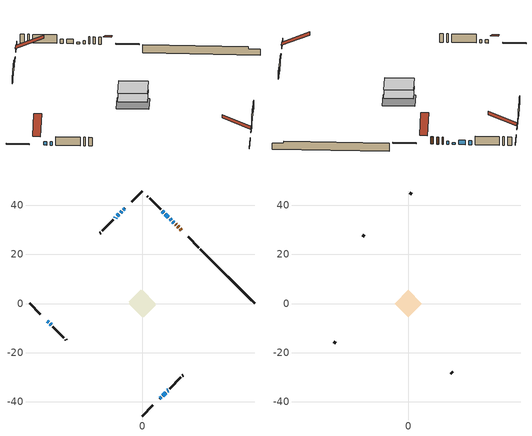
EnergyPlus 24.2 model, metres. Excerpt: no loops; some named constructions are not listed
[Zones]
conditioned space
 floor adiabatic (AdiabaticFloorConstruction): -5.58,0 0,5.58 5.58,0 0,-5.58 z0.84
 floor foundation (Slab1 construction): -5.53,0.65 -0.65,5.53 5.53,-0.65 0.65,-5.53 z-1.52
 wall outside (RimJoist1 construction): 0,-45.88 4.37,-41.51 / -45.88,0 -41.51,-4.37 / 0,45.88 -4.37,41.51 / 23.09,22.79 18.71,27.16 z0.84:1.14
 wall outside (AdiabaticWallConstruction 1): 15.95,29.93 15.49,30.39 / 14.83,31.04 14.45,31.43 / 13.79,32.09 13.6,32.28 z0.84:2.87
 wall outside (AdiabaticWallConstruction): 12.94,32.94 12.53,33.35 / -37.53,-8.35 -37.11,-8.77 z0.84:1.76; 11.87,34.01 11.36,34.52 / -7.14,38.74 -7.65,38.23 / 7.14,-38.74 7.65,-38.23 z0.84:1.27; -8.31,37.57 -8.86,37.01 z0.84:1.58; 10.7,35.18 9.46,36.42 / 8.31,-37.57 9.55,-36.33 z0.84:2.04; 8.8,37.07 8.19,37.69 / -9.52,36.36 -10.13,35.75 z0.84:1.98; -10.79,35.09 -11.11,34.77 / 10.2,-35.68 10.53,-35.35 z0.84:1.66; -38.74,-7.14 -38.18,-7.69 z0.84:1.73
 wall outside (Wall1 construction): 11.18,-34.69 15.73,-30.15 / -36.46,-9.42 -31.91,-13.96 / -11.77,34.11 -16.31,29.57 / 7.54,38.34 2.99,42.88 z0.84:3.28
 wall outside (Wall2 construction): 16.38,-29.49 16.66,-29.21 / -31.26,-14.62 -30.98,-14.9 / -16.97,28.91 -17.25,28.63 / 2.34,43.54 2.06,43.82 z0.84:3.28
 wall foundation (FoundationWall1 construction): 23.74,22.14,-1.52 23.74,22.14,0.84 43.66,2.21,0.84 43.66,2.21,0.18 45.88,0,0.18 45.88,0,-1.52
 window (WindowConstruction 7): 12.94,32.94 12.53,33.35 z0.84:1.75
 window (WindowConstruction 9): 11.87,34.01 11.36,34.52 z0.84:1.27
 window (WindowConstruction 10): -7.14,38.74 -7.65,38.23 z0.84:1.27
 window (WindowConstruction 11): -8.31,37.57 -8.86,37.01 z0.84:1.58
 window (WindowConstruction 12): 7.14,-38.74 7.65,-38.23 z0.84:1.27
 window (WindowConstruction): 10.7,35.18 9.46,36.42 z0.84:2.03
 window (WindowConstruction 1): 8.8,37.07 8.19,37.68 z0.84:1.98
 window (WindowConstruction 2): -9.52,36.36 -10.13,35.75 z0.84:1.98
 window (WindowConstruction 3): -10.79,35.09 -11.11,34.77 z0.84:1.65
 window (WindowConstruction 4): 8.31,-37.57 9.55,-36.33 z0.84:2.03
 window (WindowConstruction 5): 10.2,-35.67 10.53,-35.35 z0.84:1.65
 window (WindowConstruction 6): -38.74,-7.14 -38.18,-7.69 z0.84:1.73
 window (WindowConstruction 8): -37.53,-8.35 -37.11,-8.76 z0.84:1.75
 door (Door): 15.95,29.93 15.49,30.39 z0.84:2.87
 door (Door 1): 14.83,31.04 14.45,31.43 z0.84:2.87
 door (Door 2): 13.79,32.09 13.6,32.28 z0.84:2.87
 ceiling adiabatic (AdiabaticFloorConstruction): 0,-5.58 5.58,0 0,5.58 -5.58,0 z0.84
attic - vented
 floor to conditioned space (Floor1 construction Reversed): -5.58,0 0,5.58 5.58,0 0,-5.58 z3.28
 wall outside (Wall3 construction): 17.32,-28.56 18.06,-27.81 / -30.32,-15.56 -29.58,-16.3 / -17.9,27.97 -18.65,27.23 / 1.4,44.48 0.66,45.22 z0.84:3.28
 roof outside (Roof1 construction): 6.48,-39.4,3.28 1.12,-34.03,6.44 -0.34,-35.49,6.44 5.03,-40.85,3.28; -39.4,-6.48,3.28 -34.03,-1.12,6.44 -35.49,0.34,6.44 -40.85,-5.03,3.28; -6.48,39.4,3.28 -1.12,34.03,6.44 0.34,35.49,6.44 -5.03,40.85,3.28; 16.61,29.27,3.28 11.24,23.91,6.44 12.69,22.46,6.44 18.06,27.82,3.28
[Material] Roughness=Rough; Thermal Absorptance=0.9
Name | Thickness {m} | Conductivity {W/m-K} | Density {kg/m3} | Specific Heat {J/kg-K} | Solar Absorptance | Visible Absorptance
ceiling loosefill ins | 0.169333 | 0.0480833 | 16.02 | 1046.75 | 0.7 | 0.7
ceiling stud and cavity | 0.1397 | 0.118237 | 65.682 | 1177.47 | 0.7 | 0.7
gypsum board | 0.0127 | 0.160291 | 801 | 837.4 | 0.6 | 0.6
[Construction]
Floor1 construction: ceiling loosefill ins, ceiling stud and cavity, gypsum board
[Schedule:Day:Interval]
interior lighting schedule day: No, 01:00, 0.108182, 04:00, 0.0901515, 05:00, 0.0991667, 06:00, 0.162273, 07:00, 0.270455, 08:00, 0.342576, 10:00, 0.369621, 11:00, 0.351591, 12:00, 0.333561, 13:00, 0.324545, 14:00, 0.31553, 15:00, 0.333561, 16:00, 0.369621, 17:00, 0.450758, 18:00, 0.585985, 19:00, 0.775303, 20:00, 0.955606, 21:00, 0.991667, 22:00, 0.712197, 23:00, 0.360606, 24:00, 0.162273
interior lighting schedule day 1: No, 01:00, 0.100909, 04:00, 0.0840909, 05:00, 0.0925, 06:00, 0.151364, 07:00, 0.252273, 08:00, 0.319545, 10:00, 0.344773, 11:00, 0.327955, 12:00, 0.311136, 13:00, 0.302727, 14:00, 0.294318, 15:00, 0.311136, 16:00, 0.344773, 17:00, 0.420455, 18:00, 0.546591, 19:00, 0.723182, 20:00, 0.891364, 21:00, 0.925, 22:00, 0.664318, 23:00, 0.336364, 24:00, 0.151364
interior lighting schedule day 2: No, 01:00, 0.0927273, 04:00, 0.0772727, 05:00, 0.085, 06:00, 0.139091, 07:00, 0.231818, 08:00, 0.293636, 10:00, 0.316818, 11:00, 0.301364, 12:00, 0.285909, 13:00, 0.278182, 14:00, 0.270455, 15:00, 0.285909, 16:00, 0.316818, 17:00, 0.386364, 18:00, 0.502273, 19:00, 0.664545, 20:00, 0.819091, 21:00, 0.85, 22:00, 0.610455, 23:00, 0.309091, 24:00, 0.139091
interior lighting schedule day 3: No, 01:00, 0.0845455, 04:00, 0.0704545, 05:00, 0.0775, 06:00, 0.126818, 07:00, 0.211364, 08:00, 0.267727, 10:00, 0.288864, 11:00, 0.274773, 12:00, 0.260682, 13:00, 0.253636, 14:00, 0.246591, 15:00, 0.260682, 16:00, 0.288864, 17:00, 0.352273, 18:00, 0.457955, 19:00, 0.605909, 20:00, 0.746818, 21:00, 0.775, 22:00, 0.556591, 23:00, 0.281818, 24:00, 0.126818
interior lighting schedule day 4: No, 01:00, 0.0763636, 04:00, 0.0636364, 05:00, 0.07, 06:00, 0.114545, 07:00, 0.190909, 08:00, 0.241818, 10:00, 0.260909, 11:00, 0.248182, 12:00, 0.235455, 13:00, 0.229091, 14:00, 0.222727, 15:00, 0.235455, 16:00, 0.260909, 17:00, 0.318182, 18:00, 0.413636, 19:00, 0.547273, 20:00, 0.674545, 21:00, 0.7, 22:00, 0.502727, 23:00, 0.254545, 24:00, 0.114545
interior lighting schedule day 5: No, 01:00, 0.0727273, 04:00, 0.0606061, 05:00, 0.0666667, 06:00, 0.109091, 07:00, 0.181818, 08:00, 0.230303, 10:00, 0.248485, 11:00, 0.236364, 12:00, 0.224242, 13:00, 0.218182, 14:00, 0.212121, 15:00, 0.224242, 16:00, 0.248485, 17:00, 0.30303, 18:00, 0.393939, 19:00, 0.521212, 20:00, 0.642424, 21:00, 0.666667, 22:00, 0.478788, 23:00, 0.242424, 24:00, 0.109091
interior lighting schedule day 6: No, 01:00, 0.0745455, 04:00, 0.0621212, 05:00, 0.0683333, 06:00, 0.111818, 07:00, 0.186364, 08:00, 0.236061, 10:00, 0.254697, 11:00, 0.242273, 12:00, 0.229848, 13:00, 0.223636, 14:00, 0.217424, 15:00, 0.229848, 16:00, 0.254697, 17:00, 0.310606, 18:00, 0.403788, 19:00, 0.534242, 20:00, 0.658485, 21:00, 0.683333, 22:00, 0.490758, 23:00, 0.248485, 24:00, 0.111818
interior lighting schedule day 7: No, 01:00, 0.08, 04:00, 0.0666667, 05:00, 0.0733333, 06:00, 0.12, 07:00, 0.2, 08:00, 0.253333, 10:00, 0.273333, 11:00, 0.26, 12:00, 0.246667, 13:00, 0.24, 14:00, 0.233333, 15:00, 0.246667, 16:00, 0.273333, 17:00, 0.333333, 18:00, 0.433333, 19:00, 0.573333, 20:00, 0.706667, 21:00, 0.733333, 22:00, 0.526667, 23:00, 0.266667, 24:00, 0.12
interior lighting schedule day 8: No, 01:00, 0.0890909, 04:00, 0.0742424, 05:00, 0.0816667, 06:00, 0.133636, 07:00, 0.222727, 08:00, 0.282121, 10:00, 0.304394, 11:00, 0.289545, 12:00, 0.274697, 13:00, 0.267273, 14:00, 0.259848, 15:00, 0.274697, 16:00, 0.304394, 17:00, 0.371212, 18:00, 0.482576, 19:00, 0.638485, 20:00, 0.78697, 21:00, 0.816667, 22:00, 0.586515, 23:00, 0.29697, 24:00, 0.133636
interior lighting schedule day 9: No, 01:00, 0.0972727, 04:00, 0.0810606, 05:00, 0.0891667, 06:00, 0.145909, 07:00, 0.243182, 08:00, 0.30803, 10:00, 0.332348, 11:00, 0.316136, 12:00, 0.299924, 13:00, 0.291818, 14:00, 0.283712, 15:00, 0.299924, 16:00, 0.332348, 17:00, 0.405303, 18:00, 0.526894, 19:00, 0.697121, 20:00, 0.859242, 21:00, 0.891667, 22:00, 0.640379, 23:00, 0.324242, 24:00, 0.145909
interior lighting schedule day 10: No, 01:00, 0.105455, 04:00, 0.0878788, 05:00, 0.0966667, 06:00, 0.158182, 07:00, 0.263636, 08:00, 0.333939, 10:00, 0.360303, 11:00, 0.342727, 12:00, 0.325152, 13:00, 0.316364, 14:00, 0.307576, 15:00, 0.325152, 16:00, 0.360303, 17:00, 0.439394, 18:00, 0.571212, 19:00, 0.755758, 20:00, 0.931515, 21:00, 0.966667, 22:00, 0.694242, 23:00, 0.351515, 24:00, 0.158182
interior lighting schedule day 11: No, 01:00, 0.109091, 04:00, 0.0909091, 05:00, 0.1, 06:00, 0.163636, 07:00, 0.272727, 08:00, 0.345455, 10:00, 0.372727, 11:00, 0.354545, 12:00, 0.336364, 13:00, 0.327273, 14:00, 0.318182, 15:00, 0.336364, 16:00, 0.372727, 17:00, 0.454545, 18:00, 0.590909, 19:00, 0.781818, 20:00, 0.963636, 21:00, 1, 22:00, 0.718182, 23:00, 0.363636, 24:00, 0.163636
interior lighting schedule default day; occupants schedule default day; clothes dryer schedule default day; cooking range schedule default day; misc plug loads schedule default day; general water use schedule default day; heating setpoint default day; cooling setpoint default day; clothes dryer exhaust 0 schedule default day; cooling season schedule day; cooling season schedule day 2; cooling season schedule default day; exterior lighting schedule default day; natural vent schedule default day: No, 24:00, 0
occupants schedule day: No, 05:00, 0.426829, 06:00, 0.719512, 07:00, 1, 08:00, 0.670732, 09:00, 0.329268, 14:00, 0.170732, 15:00, 0.231707, 16:00, 0.329268, 17:00, 0.5, 18:00, 0.670732, 19:00, 0.829268, 21:00, 1, 22:00, 0.853659, 23:00, 0.646341, 24:00, 0.426829
clothes dryer schedule day; clothes dryer exhaust 0 schedule day: No, 01:00, 0.123457, 02:00, 0.0740741, 03:00, 0.0493827, 04:00, 0.0246914, 05:00, 0.0493827, 06:00, 0.0740741, 07:00, 0.197531, 08:00, 0.395062, 09:00, 0.592593, 10:00, 0.839506, 11:00, 0.962963, 12:00, 1, 13:00, 0.91358, 14:00, 0.82716, 15:00, 0.716049, 16:00, 0.753086, 17:00, 0.679012, 18:00, 0.666667, 20:00, 0.62963, 21:00, 0.641975, 22:00, 0.666667, 23:00, 0.54321, 24:00, 0.296296
cooking range schedule day: No, 05:00, 0.0597015, 06:00, 0.11194, 07:00, 0.171642, 08:00, 0.291045, 11:00, 0.343284, 12:00, 0.402985, 13:00, 0.462687, 14:00, 0.343284, 15:00, 0.291045, 16:00, 0.402985, 17:00, 0.567164, 18:00, 1, 19:00, 0.850746, 20:00, 0.432836, 21:00, 0.291045, 22:00, 0.231343, 23:00, 0.171642, 24:00, 0.11194
misc plug loads schedule day: No, 06:00, 0.705882, 07:00, 0.745098, 08:00, 0.803922, 15:00, 0.823529, 16:00, 0.862745, 17:00, 0.921569, 18:00, 0.980392, 19:00, 1, 20:00, 0.980392, 21:00, 0.941176, 22:00, 0.862745, 23:00, 0.784314, 24:00, 0.72549
general water use schedule day: No, 01:00, 0.315068, 03:00, 0.287671, 04:00, 0.342466, 05:00, 0.369863, 06:00, 0.520548, 07:00, 0.60274, 08:00, 0.534247, 10:00, 0.506849, 11:00, 0.465753, 14:00, 0.479452, 15:00, 0.534247, 16:00, 0.589041, 17:00, 0.69863, 18:00, 0.876712, 19:00, 0.890411, 20:00, 0.986301, 21:00, 1, 22:00, 0.863014, 23:00, 0.616438, 24:00, 0.465753
heating setpoint day: No, 07:00, 18, 23:00, 21, 24:00, 18
cooling setpoint day: No, 24:00, 25
cooling season schedule day 1: No, 24:00, 1
exterior lighting schedule day: No, 01:00, 0.566667, 03:00, 0.524167, 05:00, 0.495833, 06:00, 0.5525, 07:00, 0.623333, 08:00, 0.580833, 09:00, 0.439167, 10:00, 0.354167, 12:00, 0.34, 13:00, 0.354167, 14:00, 0.396667, 15:00, 0.425, 16:00, 0.495833, 17:00, 0.623333, 18:00, 0.793333, 19:00, 0.906667, 20:00, 0.963333, 21:00, 0.991667, 22:00, 0.920833, 23:00, 0.793333, 24:00, 0.665833
exterior lighting schedule day 1: No, 01:00, 0.528571, 03:00, 0.488929, 05:00, 0.4625, 06:00, 0.515357, 07:00, 0.581429, 08:00, 0.541786, 09:00, 0.409643, 10:00, 0.330357, 12:00, 0.317143, 13:00, 0.330357, 14:00, 0.37, 15:00, 0.396429, 16:00, 0.4625, 17:00, 0.581429, 18:00, 0.74, 19:00, 0.845714, 20:00, 0.898571, 21:00, 0.925, 22:00, 0.858929, 23:00, 0.74, 24:00, 0.621071
exterior lighting schedule day 10: No, 01:00, 0.552381, 03:00, 0.510952, 05:00, 0.483333, 06:00, 0.538571, 07:00, 0.607619, 08:00, 0.56619, 09:00, 0.428095, 10:00, 0.345238, 12:00, 0.331429, 13:00, 0.345238, 14:00, 0.386667, 15:00, 0.414286, 16:00, 0.483333, 17:00, 0.607619, 18:00, 0.773333, 19:00, 0.88381, 20:00, 0.939048, 21:00, 0.966667, 22:00, 0.897619, 23:00, 0.773333, 24:00, 0.649048
exterior lighting schedule day 11: No, 01:00, 0.571429, 03:00, 0.528571, 05:00, 0.5, 06:00, 0.557143, 07:00, 0.628571, 08:00, 0.585714, 09:00, 0.442857, 10:00, 0.357143, 12:00, 0.342857, 13:00, 0.357143, 14:00, 0.4, 15:00, 0.428571, 16:00, 0.5, 17:00, 0.628571, 18:00, 0.8, 19:00, 0.914286, 20:00, 0.971429, 21:00, 1, 22:00, 0.928571, 23:00, 0.8, 24:00, 0.671429
exterior lighting schedule day 2: No, 01:00, 0.485714, 03:00, 0.449286, 05:00, 0.425, 06:00, 0.473571, 07:00, 0.534286, 08:00, 0.497857, 09:00, 0.376429, 10:00, 0.303571, 12:00, 0.291429, 13:00, 0.303571, 14:00, 0.34, 15:00, 0.364286, 16:00, 0.425, 17:00, 0.534286, 18:00, 0.68, 19:00, 0.777143, 20:00, 0.825714, 21:00, 0.85, 22:00, 0.789286, 23:00, 0.68, 24:00, 0.570714
exterior lighting schedule day 3: No, 01:00, 0.442857, 03:00, 0.409643, 05:00, 0.3875, 06:00, 0.431786, 07:00, 0.487143, 08:00, 0.453929, 09:00, 0.343214, 10:00, 0.276786, 12:00, 0.265714, 13:00, 0.276786, 14:00, 0.31, 15:00, 0.332143, 16:00, 0.3875, 17:00, 0.487143, 18:00, 0.62, 19:00, 0.708571, 20:00, 0.752857, 21:00, 0.775, 22:00, 0.719643, 23:00, 0.62, 24:00, 0.520357
exterior lighting schedule day 4: No, 01:00, 0.4, 03:00, 0.37, 05:00, 0.35, 06:00, 0.39, 07:00, 0.44, 08:00, 0.41, 09:00, 0.31, 10:00, 0.25, 12:00, 0.24, 13:00, 0.25, 14:00, 0.28, 15:00, 0.3, 16:00, 0.35, 17:00, 0.44, 18:00, 0.56, 19:00, 0.64, 20:00, 0.68, 21:00, 0.7, 22:00, 0.65, 23:00, 0.56, 24:00, 0.47
exterior lighting schedule day 5: No, 01:00, 0.380952, 03:00, 0.352381, 05:00, 0.333333, 06:00, 0.371429, 07:00, 0.419048, 08:00, 0.390476, 09:00, 0.295238, 10:00, 0.238095, 12:00, 0.228571, 13:00, 0.238095, 14:00, 0.266667, 15:00, 0.285714, 16:00, 0.333333, 17:00, 0.419048, 18:00, 0.533333, 19:00, 0.609524, 20:00, 0.647619, 21:00, 0.666667, 22:00, 0.619048, 23:00, 0.533333, 24:00, 0.447619
exterior lighting schedule day 6: No, 01:00, 0.390476, 03:00, 0.36119, 05:00, 0.341667, 06:00, 0.380714, 07:00, 0.429524, 08:00, 0.400238, 09:00, 0.302619, 10:00, 0.244048, 12:00, 0.234286, 13:00, 0.244048, 14:00, 0.273333, 15:00, 0.292857, 16:00, 0.341667, 17:00, 0.429524, 18:00, 0.546667, 19:00, 0.624762, 20:00, 0.66381, 21:00, 0.683333, 22:00, 0.634524, 23:00, 0.546667, 24:00, 0.45881
exterior lighting schedule day 7: No, 01:00, 0.419048, 03:00, 0.387619, 05:00, 0.366667, 06:00, 0.408571, 07:00, 0.460952, 08:00, 0.429524, 09:00, 0.324762, 10:00, 0.261905, 12:00, 0.251429, 13:00, 0.261905, 14:00, 0.293333, 15:00, 0.314286, 16:00, 0.366667, 17:00, 0.460952, 18:00, 0.586667, 19:00, 0.670476, 20:00, 0.712381, 21:00, 0.733333, 22:00, 0.680952, 23:00, 0.586667, 24:00, 0.492381
exterior lighting schedule day 8: No, 01:00, 0.466667, 03:00, 0.431667, 05:00, 0.408333, 06:00, 0.455, 07:00, 0.513333, 08:00, 0.478333, 09:00, 0.361667, 10:00, 0.291667, 12:00, 0.28, 13:00, 0.291667, 14:00, 0.326667, 15:00, 0.35, 16:00, 0.408333, 17:00, 0.513333, 18:00, 0.653333, 19:00, 0.746667, 20:00, 0.793333, 21:00, 0.816667, 22:00, 0.758333, 23:00, 0.653333, 24:00, 0.548333
exterior lighting schedule day 9: No, 01:00, 0.509524, 03:00, 0.47131, 05:00, 0.445833, 06:00, 0.496786, 07:00, 0.560476, 08:00, 0.522262, 09:00, 0.394881, 10:00, 0.318452, 12:00, 0.305714, 13:00, 0.318452, 14:00, 0.356667, 15:00, 0.382143, 16:00, 0.445833, 17:00, 0.560476, 18:00, 0.713333, 19:00, 0.815238, 20:00, 0.86619, 21:00, 0.891667, 22:00, 0.827976, 23:00, 0.713333, 24:00, 0.59869
[Schedule:Week:Daily]
heating setpoint Week Rule - Jan1-Dec31: heating setpoint day, heating setpoint day, heating setpoint day, heating setpoint day, heating setpoint day, heating setpoint day, heating setpoint day, heating setpoint default day, heating setpoint default day, heating setpoint default day, heating setpoint default day, heating setpoint default day
cooling setpoint Week Rule - Jan1-Dec31: cooling setpoint day, cooling setpoint day, cooling setpoint day, cooling setpoint day, cooling setpoint day, cooling setpoint day, cooling setpoint day, cooling setpoint default day, cooling setpoint default day, cooling setpoint default day, cooling setpoint default day, cooling setpoint default day
clothes dryer exhaust 0 schedule Week Rule - Jan1-Dec31: clothes dryer exhaust 0 schedule day, clothes dryer exhaust 0 schedule day, clothes dryer exhaust 0 schedule day, clothes dryer exhaust 0 schedule day, clothes dryer exhaust 0 schedule day, clothes dryer exhaust 0 schedule day, clothes dryer exhaust 0 schedule day, clothes dryer exhaust 0 schedule default day, clothes dryer exhaust 0 schedule default day, clothes dryer exhaust 0 schedule default day, clothes dryer exhaust 0 schedule default day, clothes dryer exhaust 0 schedule default day
cooling season schedule Week Rule - Jan1-May26: cooling season schedule day, cooling season schedule day, cooling season schedule day, cooling season schedule day, cooling season schedule day, cooling season schedule day, cooling season schedule day, cooling season schedule default day, cooling season schedule default day, cooling season schedule default day, cooling season schedule default day, cooling season schedule default day
cooling season schedule Week Rule - May27-Jun2: cooling season schedule day, cooling season schedule day, cooling season schedule day, cooling season schedule day, cooling season schedule day, cooling season schedule day 1, cooling season schedule day 1, cooling season schedule default day, cooling season schedule default day, cooling season schedule default day, cooling season schedule default day, cooling season schedule default day
cooling season schedule Week Rule - Jun3-Aug25: cooling season schedule day 1, cooling season schedule day 1, cooling season schedule day 1, cooling season schedule day 1, cooling season schedule day 1, cooling season schedule day 1, cooling season schedule day 1, cooling season schedule default day, cooling season schedule default day, cooling season schedule default day, cooling season schedule default day, cooling season schedule default day
cooling season schedule Week Rule - Aug26-Sep1: cooling season schedule day 1, cooling season schedule day 1, cooling season schedule day 1, cooling season schedule day 1, cooling season schedule day 1, cooling season schedule day 1, cooling season schedule day 2, cooling season schedule default day, cooling season schedule default day, cooling season schedule default day, cooling season schedule default day, cooling season schedule default day
cooling season schedule Week Rule - Sep2-Dec31: cooling season schedule day 2, cooling season schedule day 2, cooling season schedule day 2, cooling season schedule day 2, cooling season schedule day 2, cooling season schedule day 2, cooling season schedule day 2, cooling season schedule default day, cooling season schedule default day, cooling season schedule default day, cooling season schedule default day, cooling season schedule default day
exterior lighting schedule Week Rule - Sep2-Sep29: exterior lighting schedule day 8, exterior lighting schedule day 8, exterior lighting schedule day 8, exterior lighting schedule day 8, exterior lighting schedule day 8, exterior lighting schedule day 8, exterior lighting schedule day 8, exterior lighting schedule default day, exterior lighting schedule default day, exterior lighting schedule default day, exterior lighting schedule default day, exterior lighting schedule default day
exterior lighting schedule Week Rule - Sep30-Oct6: exterior lighting schedule day 8, exterior lighting schedule day 9, exterior lighting schedule day 9, exterior lighting schedule day 9, exterior lighting schedule day 9, exterior lighting schedule day 9, exterior lighting schedule day 9, exterior lighting schedule default day, exterior lighting schedule default day, exterior lighting schedule default day, exterior lighting schedule default day, exterior lighting schedule default day
exterior lighting schedule Week Rule - Oct7-Oct27: exterior lighting schedule day 9, exterior lighting schedule day 9, exterior lighting schedule day 9, exterior lighting schedule day 9, exterior lighting schedule day 9, exterior lighting schedule day 9, exterior lighting schedule day 9, exterior lighting schedule default day, exterior lighting schedule default day, exterior lighting schedule default day, exterior lighting schedule default day, exterior lighting schedule default day
exterior lighting schedule Week Rule - Oct28-Nov3: exterior lighting schedule day 9, exterior lighting schedule day 9, exterior lighting schedule day 9, exterior lighting schedule day 9, exterior lighting schedule day 10, exterior lighting schedule day 10, exterior lighting schedule day 10, exterior lighting schedule default day, exterior lighting schedule default day, exterior lighting schedule default day, exterior lighting schedule default day, exterior lighting schedule default day
exterior lighting schedule Week Rule - Nov4-Nov24: exterior lighting schedule day 10, exterior lighting schedule day 10, exterior lighting schedule day 10, exterior lighting schedule day 10, exterior lighting schedule day 10, exterior lighting schedule day 10, exterior lighting schedule day 10, exterior lighting schedule default day, exterior lighting schedule default day, exterior lighting schedule default day, exterior lighting schedule default day, exterior lighting schedule default day
exterior lighting schedule Week Rule - Nov25-Dec1: exterior lighting schedule day 10, exterior lighting schedule day 10, exterior lighting schedule day 10, exterior lighting schedule day 10, exterior lighting schedule day 10, exterior lighting schedule day 10, exterior lighting schedule day 11, exterior lighting schedule default day, exterior lighting schedule default day, exterior lighting schedule default day, exterior lighting schedule default day, exterior lighting schedule default day
exterior lighting schedule Week Rule - Dec2-Dec31: exterior lighting schedule day 11, exterior lighting schedule day 11, exterior lighting schedule day 11, exterior lighting schedule day 11, exterior lighting schedule day 11, exterior lighting schedule day 11, exterior lighting schedule day 11, exterior lighting schedule default day, exterior lighting schedule default day, exterior lighting schedule default day, exterior lighting schedule default day, exterior lighting schedule default day
natural vent schedule Week Rule - Jan1-Dec31: natural vent schedule default day, natural vent schedule default day, natural vent schedule default day, natural vent schedule default day, natural vent schedule default day, natural vent schedule default day, natural vent schedule default day, natural vent schedule default day, natural vent schedule default day, natural vent schedule default day, natural vent schedule default day, natural vent schedule default day
[Schedule:Year]
heating setpoint: heating setpoint Week Rule - Jan1-Dec31, 1, 1, 12, 31
clothes dryer exhaust 0 schedule: clothes dryer exhaust 0 schedule Week Rule - Jan1-Dec31, 1, 1, 12, 31
cooling season schedule: cooling season schedule Week Rule - Jan1-May26, 1, 1, 5, 26, cooling season schedule Week Rule - May27-Jun2, 5, 27, 6, 2, cooling season schedule Week Rule - Jun3-Aug25, 6, 3, 8, 25, cooling season schedule Week Rule - Aug26-Sep1, 8, 26, 9, 1, cooling season schedule Week Rule - Sep2-Dec31, 9, 2, 12, 31
natural vent schedule: natural vent schedule Week Rule - Jan1-Dec31, 1, 1, 12, 31
